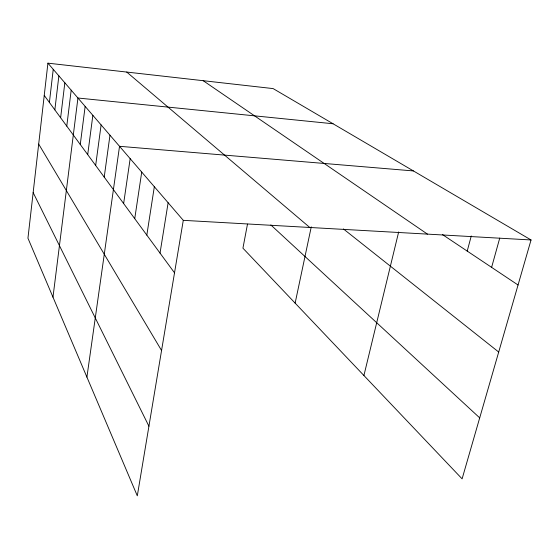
<?xml version="1.0" encoding="UTF-8"?>
<svg xmlns="http://www.w3.org/2000/svg" width="559" height="559" viewBox="0 0 559 559"><rect width="100%" height="100%" fill="white"/><g stroke="black" fill="none" stroke-linecap="round" stroke-linejoin="round"><path stroke-width="0.84" d="M47.92 63.16L27.95 238.204L137.304 495.84L183.282 220.337L47.92 63.16L273.134 88.595L531.05 239.965L462.104 478.853L242.934 248.189L247.49 224.11M49.395 102.451L53.238 69.33M54.852 109.878L58.87 75.87M60.631 117.753L64.837 82.809M66.773 126.11L71.189 90.174M52.979 297.178L77.939 98.021L333.059 123.763M80.265 144.488L85.15 106.385M87.707 154.619L92.85 115.336M95.666 165.457L101.109 124.916M104.212 177.098L109.976 135.215M86.911 377.115L119.528 146.304L413.429 170.935M123.637 203.546L130.17 158.665M134.74 218.667L141.727 172.088M146.821 235.122L154.333 186.72M160.028 253.101L168.126 202.735M295.131 303.125L311.265 226.849M363.916 375.515L398.665 231.95M467.219 251.089L471.265 235.968M491.613 267.363L499.732 238.106M183.282 220.337L531.05 239.965M442.483 234.584L518.053 284.999M203.176 80.692L427.446 234.116M343.429 228.945L498.705 352.037M126.732 72.062L309.784 227.471M270.822 224.928L479.699 417.873M44.238 95.428L174.52 272.834M38.69 144.082L161.558 350.493M33.156 192.596L148.925 426.21"/></g></svg>
